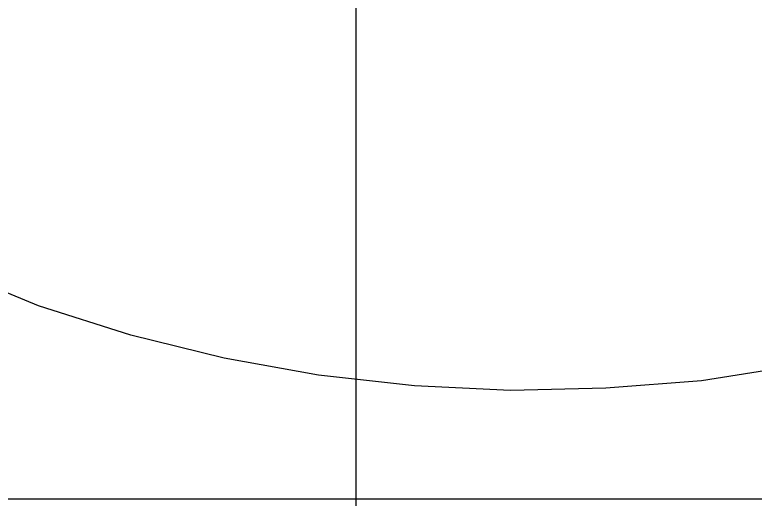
# Model space of a CAD drawing. Header units: metres. Extents: x 630750 to 860239, y 578133 to 726633.
# Drawn here: x 744317 to 752107, y 697260 to 702363 of the extents above; entities that cross this region are included whole.
import ezdxf

# ---------------------------------------------------------------- set-up
doc = ezdxf.new("R2010")
doc.units = ezdxf.units.M
doc.header["$LTSCALE"] = 300
doc.linetypes.add('SITE$0$ACAD$0$DASHED', pattern=[19.05, 12.7, -6.35])
doc.linetypes.add('SITE$0$PROPERTY', pattern=[37.5, 25, -2.5, 2.5, -2.5, 2.5, -2.5])
for name, color, linetype in [('A-CEN-1', 1, 'Continuous'), ('A-CON', 2, 'Continuous'), ('A-WALL-CONC', 2, 'Continuous'), ('SITE$0$C-PROP', 72, 'SITE$0$ACAD$0$DASHED')]:
    doc.layers.add(name, color=color, linetype=linetype)

# ---------------------------------------------------------------- blocks, each defined once
blk = doc.blocks.new('con1')
at = {"layer": 'A-WALL-CONC'}
blk.add_line((-302495.9, -248122.2), (-364095.9, -248122.2), dxfattribs=at)

msp = doc.modelspace()

# ---------------------------------------------------------------- linework, layer by layer
at = {"layer": 'A-CEN-1', "linetype": 'Continuous'}
msp.add_line((747904.4, 708258.8), (747904.4, 599232.8), dxfattribs=at)
at = {"layer": 'SITE$0$C-PROP', "color": 9, "linetype": 'SITE$0$PROPERTY'}
msp.add_lwpolyline([(760412.9, 702940.7), (759692, 702231.6), (758922.6, 701568.9), (758110.6, 700971.6), (757249.4, 700452.2), (756358.8, 699973.4), (755435.2, 699557), (754497.6, 699197.2), (753526.9, 698900), (752545.3, 698668.9), (751543.1, 698507), (750535.8, 698430.4), (749533.7, 698404.4), (748523.5, 698454.2), (747511.9, 698567.3), (746521, 698747.2), (745538.1, 698987.4), (744566.3, 699297.5), (743637.2, 699678.1)], dxfattribs=at)

# ---------------------------------------------------------------- block references
at = {"layer": 'A-CON'}
msp.add_blockref('con1', (1072700.2, 945382.4), dxfattribs=at)

doc.saveas('drawing.dxf')
